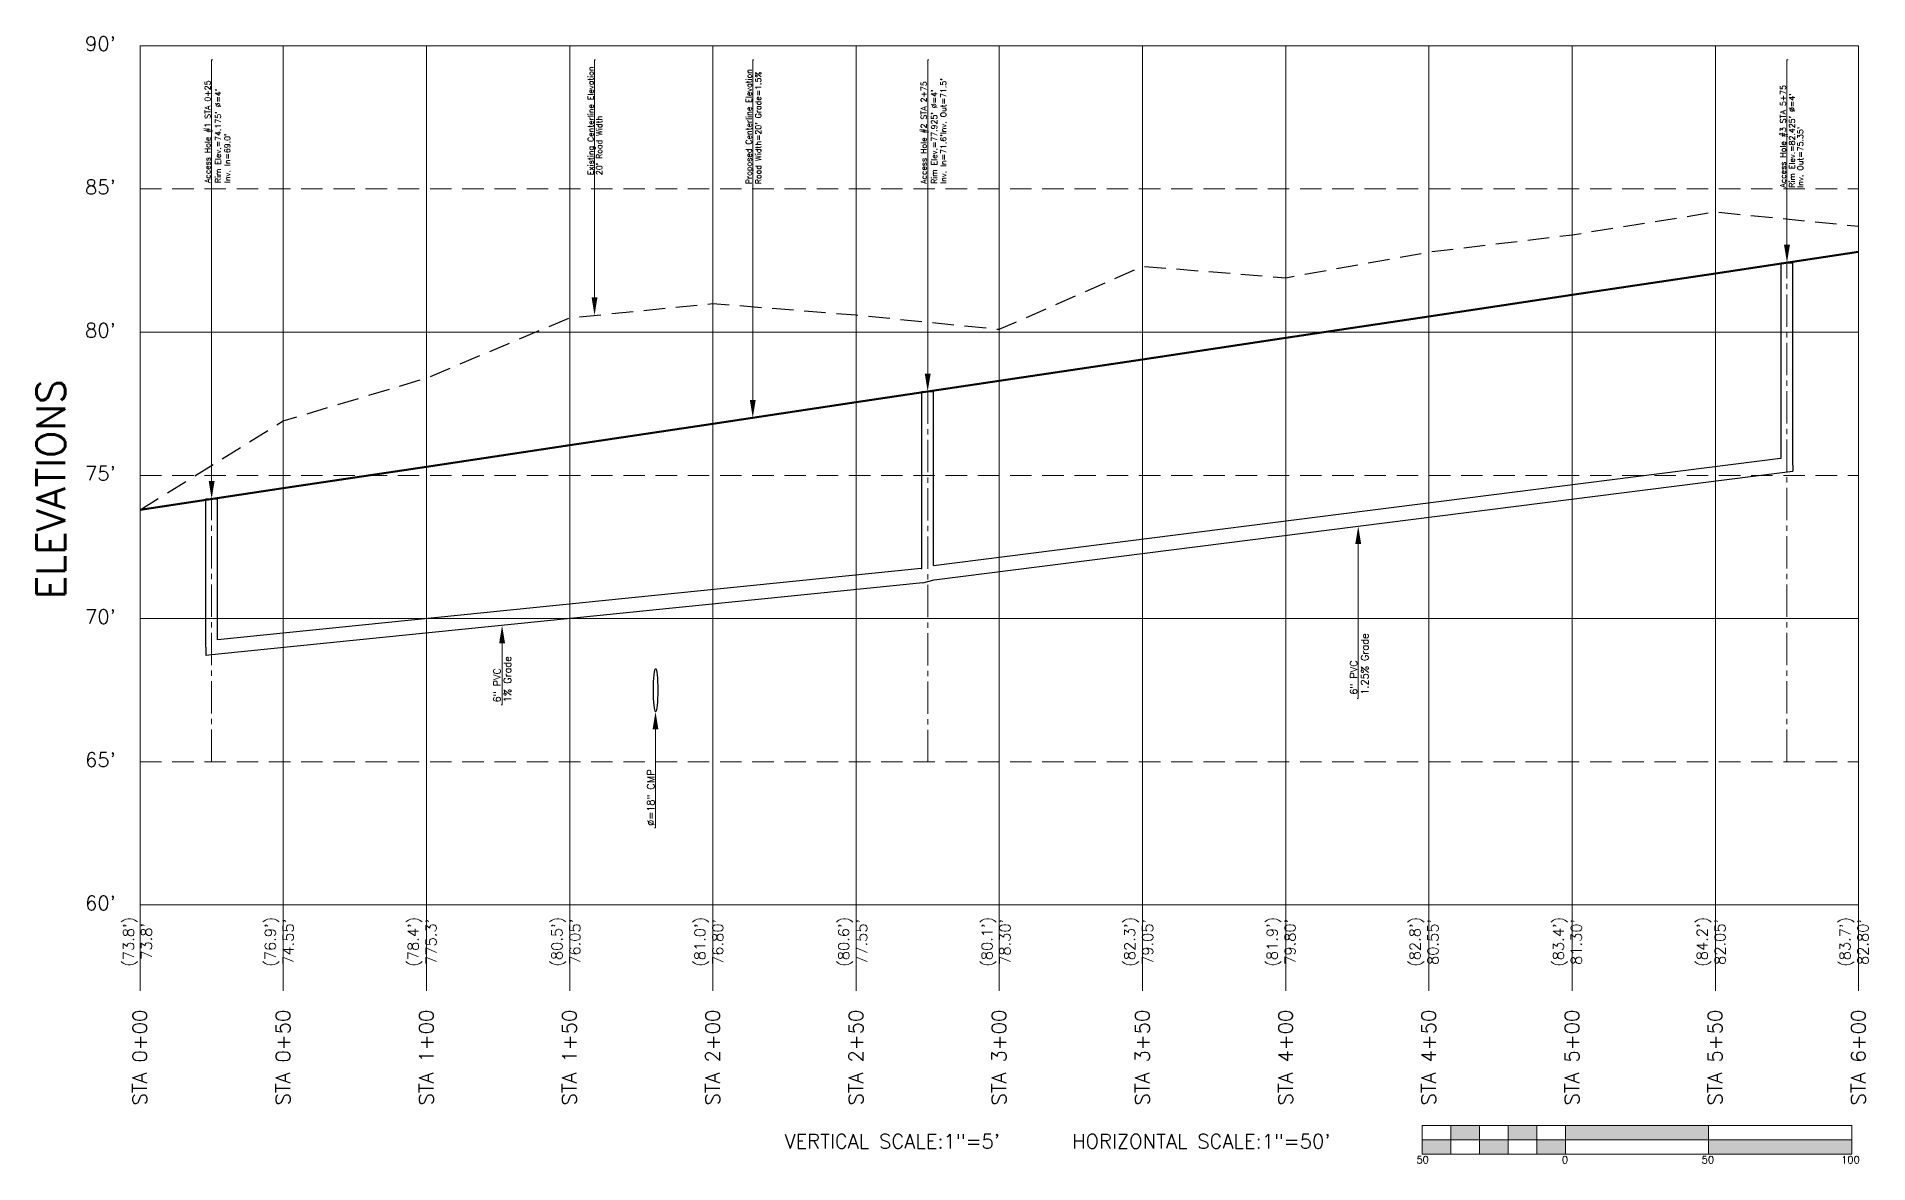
# Model space of a CAD drawing. Header units: feet. Extents: x -36 to 603, y -90 to 303.
import ezdxf
from ezdxf import colors
from ezdxf.entities.mleader import LeaderData, LeaderLine
from ezdxf.math import Vec2, Vec3

# ---------------------------------------------------------------- set-up
doc = ezdxf.new("R2010")
doc.units = ezdxf.units.FT
doc.header["$LTSCALE"] = 15
doc.header["$MEASUREMENT"] = 0
for name, pattern in [('CENTER', [2, 1.25, -0.25, 0.25, -0.25]), ('CENTER2', [1.125, 0.75, -0.125, 0.125, -0.125]), ('DASHED', [0.75, 0.5, -0.25])]:
    doc.linetypes.add(name, pattern=pattern)
for name, color, linetype, lineweight in [('8-RP-Axis Labels', 6, 'Continuous', 13), ('8-RP-Elevations', 3, 'Continuous', 13), ('8-RP-Existing', 2, 'DASHED', 30), ('8-RP-Finished', 1, 'Continuous', 50), ('8-RP-Grid Major', 7, 'Continuous', 5), ('8-RP-Grid Minor', 7, 'DASHED', 5), ('8-RP-Leaders', 3, 'Continuous', 13), ('8-RP-Scale', 5, 'Continuous', 13), ('8-RP-Sewer', 6, 'Continuous', 25), ('8-RP-SewerCenter', 6, 'CENTER', 9)]:
    doc.layers.add(name, color=color, linetype=linetype, lineweight=lineweight)
doc.styles.add('8-RP-AxisLabels', font='romans.shx', dxfattribs={"height": 0.1})
doc.styles.add('8-RP-Elevations', font='romans.shx', dxfattribs={"height": 0.075})
doc.styles.add('8-RP-Leaders', font='romans.shx', dxfattribs={"height": 0.04})
doc.styles.add('8-RP-Major Label', font='romans.shx', dxfattribs={"height": 0.2})
doc.styles.add('8-RP-Scale', font='romans.shx', dxfattribs={"height": 0.1})
doc.styles.add('8-RP-Scale-SM', font='romans.shx', dxfattribs={"height": 0.05})

# ---------------------------------------------------------------- blocks, each defined once
blk = doc.blocks.new('*U91')
at = {"layer": '8-RP-SewerCenter', "color": 0, "linetype": 'CENTER2', "transparency": 16777216}
blk.add_line((0, -139.5), (0, 34.87), dxfattribs=at)
blk = doc.blocks.new('*U92')
at = {"layer": '8-RP-SewerCenter', "color": 0, "linetype": 'CENTER2', "transparency": 16777216}
blk.add_line((0, -98.75), (0, 30.74), dxfattribs=at)
blk = doc.blocks.new('*U93')
at = {"layer": '8-RP-SewerCenter', "color": 0, "linetype": 'CENTER2', "transparency": 16777216}
blk.add_line((0, -66.5), (0, 25.37), dxfattribs=at)

msp = doc.modelspace()

# ---------------------------------------------------------------- hatches: boundary and pattern name
at = {"layer": '8-RP-Scale'}
h = msp.add_hatch(color=256, dxfattribs=at)
h.dxf.hatch_style = 1
h.paths.add_polyline_path([(547.62, -76.98), (497.62, -76.98), (497.62, -81.98), (547.62, -81.98)])
h.paths.add_polyline_path([(597.62, -81.98), (547.62, -81.98), (547.62, -86.98), (597.62, -86.98)])
h.paths.add_polyline_path([(497.62, -81.98), (487.62, -81.98), (487.62, -86.98), (497.62, -86.98)])
h.paths.add_polyline_path([(487.62, -76.98), (477.62, -76.98), (477.62, -81.98), (487.62, -81.98)])
h.paths.add_polyline_path([(477.62, -81.98), (467.62, -81.98), (467.62, -86.98), (477.62, -86.98)])
h.paths.add_polyline_path([(467.62, -76.98), (457.62, -76.98), (457.62, -81.98), (467.62, -81.98)])
h.paths.add_polyline_path([(457.62, -81.98), (447.62, -81.98), (447.62, -86.98), (457.62, -86.98)])

# ---------------------------------------------------------------- linework, layer by layer
at = {"layer": '8-RP-Existing', "flags": 128}
msp.add_lwpolyline([(0, 138), (50, 169), (100, 184), (150, 205), (200, 210), (250, 206), (300, 201), (350, 223), (400, 219), (450, 228), (500, 234), (550, 242), (600, 237)], dxfattribs=at)
at = {"layer": '8-RP-Finished', "flags": 128}
msp.add_lwpolyline([(0, 138), (50, 145.5), (100, 153), (150, 160.5), (200, 168), (250, 175.5), (300, 183), (350, 190.5), (400, 198), (450, 205.5), (500, 213), (550, 220.5), (600, 228)], dxfattribs=at)
at = {"layer": '8-RP-Grid Major'}
for p, q in [((0, -30), (0, 300)), ((0, 300), (600, 300)), ((50, -30), (50, 300)), ((100, -30), (100, 300)), ((150, -30), (150, 300)), ((200, -30), (200, 300)), ((250, -30), (250, 300)), ((300, -30), (300, 300)), ((350, -30), (350, 300)), ((400, -30), (400, 300)), ((450, -30), (450, 300)), ((500, -30), (500, 300)), ((550, -30), (550, 300)), ((600, -30), (600, 300)), ((0, 200), (600, 200)), ((0, 100), (600, 100)), ((0, 0), (600, 0))]:
    msp.add_line(p, q, dxfattribs=at)
at = {"layer": '8-RP-Grid Minor'}
for p, q in [((0, 250), (600, 250)), ((0, 150), (600, 150)), ((0, 50), (600, 50))]:
    msp.add_line(p, q, dxfattribs=at)
at = {"layer": '8-RP-Scale'}
for p, q in [((447.62, -76.98), (497.62, -76.98)), ((447.62, -76.98), (447.62, -86.98)), ((447.62, -81.98), (497.62, -81.98)), ((457.62, -76.98), (457.62, -86.98)), ((467.62, -76.98), (467.62, -86.98)), ((477.62, -76.98), (477.62, -86.98)), ((487.62, -76.98), (487.62, -86.98)), ((497.62, -76.98), (547.62, -76.98)), ((497.62, -76.98), (497.62, -86.98)), ((497.62, -81.98), (547.62, -81.98)), ((547.62, -76.98), (597.62, -76.98)), ((547.62, -86.98), (547.62, -76.98)), ((547.62, -81.98), (597.62, -81.98)), ((597.62, -76.98), (597.62, -86.98)), ((447.62, -86.98), (497.62, -86.98)), ((497.62, -86.98), (547.62, -86.98)), ((547.62, -86.98), (597.62, -86.98))]:
    msp.add_line(p, q, dxfattribs=at)
at = {"layer": '8-RP-Sewer'}
for p, q in [((573, 156.02), (573, 224.25)), ((573, 224.25), (577, 224.25)), ((577, 153.5), (577, 224.25)), ((273, 117.51), (273, 179.25)), ((273, 179.25), (277, 179.25)), ((277, 118.52), (277, 179.25)), ((277, 118.52), (572.69, 155.98)), ((572.69, 155.98), (573, 156.02)), ((577, 153.5), (577, 151.49)), ((277.31, 113.52), (573.31, 151.02)), ((573.31, 151.02), (577, 151.49)), ((23, 90), (23, 141.75)), ((23, 141.75), (27, 141.75)), ((27, 92.51), (27, 141.75)), ((272.75, 117.49), (27, 92.51)), ((272.75, 117.49), (273, 117.51)), ((273.25, 112.51), (27.25, 87.51)), ((273.25, 112.51), (277.31, 113.52)), ((23, 90), (23, 87.08)), ((27.25, 87.51), (23, 87.08))]:
    msp.add_line(p, q, dxfattribs=at)
msp.add_ellipse((180, 75), major_axis=(0, 7.5), ratio=0.1, dxfattribs=at)

# ---------------------------------------------------------------- block references
at = {"layer": '8-RP-SewerCenter', "linetype": 'CENTER2'}
for name, p in [('*U91', (575, 189.5)), ('*U92', (275, 148.63)), ('*U93', (25, 116.5))]:
    msp.add_blockref(name, p, dxfattribs=at)

# ---------------------------------------------------------------- texts
at = {"layer": '8-RP-Axis Labels', "style": '8-RP-AxisLabels'}
for s, p in [("90'", (-19.19, 298.18)), ("85'", (-19.19, 248.18)), ("80'", (-19.19, 198.18)), ("75'", (-19.19, 148.18)), ("70'", (-19.19, 98.18)), ("65'", (-19.19, 48.18)), ("60'", (-19.19, -1.82))]:
    msp.add_text(s, height=5, dxfattribs=at).set_placement(p)
at = {"layer": '8-RP-Axis Labels'}
for s, height, style, p in [('ELEVATIONS', 10, '8-RP-Major Label', (-26.11, 106.81)), ('STA 0+00', 5, '8-RP-AxisLabels', (2.42, -70)), ('STA 0+50', 5, '8-RP-AxisLabels', (52.42, -70)), ('STA 1+00', 5, '8-RP-AxisLabels', (102.42, -70)), ('STA 1+50', 5, '8-RP-AxisLabels', (152.42, -70)), ('STA 2+00', 5, '8-RP-AxisLabels', (202.42, -70)), ('STA 2+50', 5, '8-RP-AxisLabels', (252.42, -70)), ('STA 3+00', 5, '8-RP-AxisLabels', (302.42, -70)), ('STA 3+50', 5, '8-RP-AxisLabels', (352.42, -70)), ('STA 4+00', 5, '8-RP-AxisLabels', (402.42, -70)), ('STA 4+50', 5, '8-RP-AxisLabels', (452.42, -70)), ('STA 5+00', 5, '8-RP-AxisLabels', (502.42, -70)), ('STA 5+50', 5, '8-RP-AxisLabels', (552.42, -70)), ('STA 6+00', 5, '8-RP-AxisLabels', (602.42, -70))]:
    msp.add_text(s, height=height, rotation=90, dxfattribs=dict(at, style=style)).set_placement(p)
at = {"layer": '8-RP-Elevations', "char_height": 3.75, "attachment_point": 1, "rotation": 90, "style": '8-RP-Elevations'}
for s, insert in [("\\pi-0.42127;(73.8')\\P\\pi1.98944;73.8'", (-5.88, -21.12)), ("\\pi-0.42127;(76.9')\\P\\pi0.20373;74.55'", (43.6, -21.12)), ("\\pi-0.42127;(78.4')\\P\\pi0.20373;775.3'", (93.5, -21.12)), ("\\pi-0.42127;(80.5')\\P\\pi0.20373;76.05'", (143.69, -21.1)), ("\\pi-0.42127;(81.0')\\P\\pi0.20373;76.80'", (193.58, -21.14)), ("\\pi-0.42127;(80.6')\\P\\pi0.20373;77.55'", (243.82, -21.13)), ("\\pi-0.42127;(80.1')\\P\\pi0.20373;78.30'", (293.87, -21.13)), ("\\pi-0.42127;(82.3')\\P\\pi0.20373;79.05'", (343.66, -21.13)), ("\\pi-0.42127;(81.9')\\P\\pi0.20373;79.80'", (393.39, -21.11)), ("\\pi-0.42127;(82.8')\\P\\pi0.20373;80.55'", (443.28, -21.15)), ("\\pi-0.42127;(83.4')\\P\\pi0.20373;81.30'", (493.34, -21.15)), ("\\pi-0.42127;(84.2')\\P\\pi0.20373;82.05'", (543.53, -21.13)), ("\\pi-0.42127;(83.7')\\P\\pi0.20373;82.80'", (593.41, -21.17))]:
    msp.add_mtext_dynamic_manual_height_columns(s, width=17.0146, gutter_width=18.75, heights=[0], dxfattribs=dict(at, insert=insert))
at = {"layer": '8-RP-Leaders', "style": '8-RP-Leaders'}
for s, height, p in [('Existing Centerline Elevation', 2, (158.34, 254.81)), ('Proposed Centerline Elevation', 2, (213.54, 251.66)), ("Road Width=20' Grade=1.5%%%", 2, (216.83, 251.66)), ("Inv. In=71.6'Inv. Out=71.5'", 2, (281.48, 251.76)), ('Access Hole #1 STA 0+25', 2, (24.6, 252.03)), ("Rim Elev.=74.175' ∅=4'", 2, (28.24, 252.03)), ('Access Hole #2 STA 2+75', 2, (274.61, 251.76)), ("Rim Elev.=77.925' ∅=4'", 2, (278.25, 251.76)), ('Access Hole #3 STA 5+75', 2, (574.62, 250.45)), ("Rim Elev.=82.425' ∅=4'", 2, (577.76, 250.45)), ("20' Road Width", 2, (161.29, 254.81)), ("Inv. In=69.0' ", 2, (31.48, 252.03)), ("Inv. Out=75.35' ", 2, (580.65, 250.45)), ('1.25%%% Grade', 2.5, (428.85, 73.38)), ('1%%% Grade', 2.5, (129.52, 70.76)), ('6" PVC ', 2.5, (424.94, 73.38)), ('6" PVC', 2.5, (125.87, 70.69)), ('%%C=18" CMP', 2.5, (179.57, 27.61))]:
    msp.add_text(s, height=height, rotation=90, dxfattribs=at).set_placement(p)
at = {"layer": '8-RP-Scale'}
for s, height, style, p in [('VERTICAL SCALE:1"=5\'     HORIZONTAL SCALE:1"=50\'', 5, '8-RP-Scale', (225, -85)), ('50', 2.5, '8-RP-Scale-SM', (445.67, -90.23)), ('0', 2.5, '8-RP-Scale-SM', (496.38, -90.23)), ('50', 2.5, '8-RP-Scale-SM', (545.23, -90.23)), ('100', 2.5, '8-RP-Scale-SM', (593.96, -90.23))]:
    msp.add_text(s, height=height, dxfattribs=dict(at, style=style)).set_placement(p)

# ---------------------------------------------------------------- leaders
at = {"layer": '8-RP-Leaders'}
ml = msp.add_multileader_mtext('Standard', dxfattribs=at)
ml.set_content('', color=256, style='8-RP-Leaders')
ml.set_leader_properties(color=256, linetype='ByLayer', lineweight=-1)
ml.build(insert=Vec2(0, 0))
ml.multileader.update_dxf_attribs({"text_attachment_direction": 1, "text_left_attachment_type": 2, "text_right_attachment_type": 2, "text_top_attachment_type": 10, "text_bottom_attachment_type": 10, "dogleg_length": 0.36, "arrow_head_size": 6.25, "scale": 50})
ctx = ml.context
ctx.base_point, ctx.scale, ctx.char_height, ctx.arrow_head_size, ctx.landing_gap_size, ctx.plane_origin = Vec3(25, 295.09), 50, 2.5, 6.25, 4.5, Vec3(25, 141.75)
ctx.left_attachment, ctx.right_attachment, ctx.top_attachment, ctx.bottom_attachment = 2, 2, 10, 10
notes = []
notes.append((ctx, [(0, (1, 1, 0), (25, 295.09), (1, 0), 0.36, [(0, [(25, 141.75)], 0, [])])]))
ctx.mtext.insert, ctx.mtext.flow_direction = Vec3(25, 302.09), 5
ml = msp.add_multileader_mtext('Standard', dxfattribs=at)
ml.set_content('', color=256, style='8-RP-Leaders')
ml.set_leader_properties(color=256, linetype='ByLayer', lineweight=-1)
ml.build(insert=Vec2(0, 0))
ml.multileader.update_dxf_attribs({"text_attachment_direction": 1, "text_left_attachment_type": 2, "text_right_attachment_type": 2, "text_top_attachment_type": 10, "text_bottom_attachment_type": 10, "dogleg_length": 0.36, "arrow_head_size": 6.25, "scale": 50})
ctx = ml.context
ctx.base_point, ctx.scale, ctx.char_height, ctx.arrow_head_size, ctx.landing_gap_size, ctx.plane_origin = Vec3(158.68, 295.09), 50, 2.5, 6.25, 4.5, Vec3(158.68, 205.87)
ctx.left_attachment, ctx.right_attachment, ctx.top_attachment, ctx.bottom_attachment = 2, 2, 10, 10
notes.append((ctx, [(0, (1, 1, 0), (158.68, 295.09), (1, 0), 0.36, [(0, [(158.68, 205.87)], 0, [])])]))
ctx.mtext.insert, ctx.mtext.flow_direction = Vec3(158.68, 302.09), 5
ml = msp.add_multileader_mtext('Standard', dxfattribs=at)
ml.set_content('', color=256, style='8-RP-Leaders')
ml.set_leader_properties(color=256, linetype='ByLayer', lineweight=-1)
ml.build(insert=Vec2(0, 0))
ml.multileader.update_dxf_attribs({"text_attachment_direction": 1, "text_left_attachment_type": 2, "text_right_attachment_type": 2, "text_top_attachment_type": 10, "text_bottom_attachment_type": 10, "dogleg_length": 0.36, "arrow_head_size": 6.25, "scale": 50})
ctx = ml.context
ctx.base_point, ctx.scale, ctx.char_height, ctx.arrow_head_size, ctx.landing_gap_size, ctx.plane_origin = Vec3(213.92, 295.09), 50, 2.5, 6.25, 4.5, Vec3(213.92, 170.09)
ctx.left_attachment, ctx.right_attachment, ctx.top_attachment, ctx.bottom_attachment = 2, 2, 10, 10
notes.append((ctx, [(0, (1, 1, 0), (213.92, 295.09), (1, 0), 0.36, [(0, [(213.92, 170.09)], 0, [])])]))
ctx.mtext.insert, ctx.mtext.flow_direction = Vec3(213.92, 302.09), 5
ml = msp.add_multileader_mtext('Standard', dxfattribs=at)
ml.set_content('', color=256, style='8-RP-Leaders')
ml.set_leader_properties(color=256, linetype='ByLayer', lineweight=-1)
ml.build(insert=Vec2(0, 0))
ml.multileader.update_dxf_attribs({"text_attachment_direction": 1, "text_left_attachment_type": 2, "text_right_attachment_type": 2, "text_top_attachment_type": 10, "text_bottom_attachment_type": 10, "dogleg_length": 0.36, "arrow_head_size": 6.25, "scale": 50})
ctx = ml.context
ctx.base_point, ctx.scale, ctx.char_height, ctx.arrow_head_size, ctx.landing_gap_size, ctx.plane_origin = Vec3(275, 295.09), 50, 2.5, 6.25, 4.5, Vec3(275, 179.25)
ctx.left_attachment, ctx.right_attachment, ctx.top_attachment, ctx.bottom_attachment = 2, 2, 10, 10
notes.append((ctx, [(0, (1, 1, 0), (275, 295.09), (1, 0), 0.36, [(0, [(275, 179.25)], 0, [])])]))
ctx.mtext.insert, ctx.mtext.flow_direction = Vec3(275, 302.09), 5
ml = msp.add_multileader_mtext('Standard', dxfattribs=at)
ml.set_content('', color=256, style='8-RP-Leaders')
ml.set_leader_properties(color=256, linetype='ByLayer', lineweight=-1)
ml.build(insert=Vec2(0, 0))
ml.multileader.update_dxf_attribs({"text_attachment_direction": 1, "text_left_attachment_type": 2, "text_right_attachment_type": 2, "text_top_attachment_type": 10, "text_bottom_attachment_type": 10, "dogleg_length": 0.36, "arrow_head_size": 6.25, "scale": 50})
ctx = ml.context
ctx.base_point, ctx.scale, ctx.char_height, ctx.arrow_head_size, ctx.landing_gap_size, ctx.plane_origin = Vec3(575, 295.09), 50, 2.5, 6.25, 4.5, Vec3(575, 224.25)
ctx.left_attachment, ctx.right_attachment, ctx.top_attachment, ctx.bottom_attachment = 2, 2, 10, 10
notes.append((ctx, [(0, (1, 1, 0), (575, 295.09), (1, 0), 0.36, [(0, [(575, 224.25)], 0, [])])]))
ctx.mtext.insert, ctx.mtext.flow_direction = Vec3(575, 302.09), 5
ml = msp.add_multileader_mtext('Standard', dxfattribs=at)
ml.set_content('', color=256, style='8-RP-Leaders')
ml.set_leader_properties(color=256, linetype='ByLayer', lineweight=-1)
ml.build(insert=Vec2(0, 0))
ml.multileader.update_dxf_attribs({"text_attachment_direction": 1, "text_left_attachment_type": 2, "text_right_attachment_type": 2, "text_top_attachment_type": 10, "text_bottom_attachment_type": 10, "dogleg_length": 0.36, "arrow_head_size": 6.25, "scale": 50})
ctx = ml.context
ctx.base_point, ctx.scale, ctx.char_height, ctx.arrow_head_size, ctx.landing_gap_size, ctx.plane_origin = Vec3(425.31, 60.61), 50, 2.5, 6.25, 4.5, Vec3(425.31, 132.27)
ctx.left_attachment, ctx.right_attachment, ctx.top_attachment, ctx.bottom_attachment = 2, 2, 10, 10
notes.append((ctx, [(0, (1, 1, 0), (425.31, 72.11), (-1, 0), 0.36, [(0, [(425.31, 132.27)], 0, [])])]))
ctx.mtext.insert, ctx.mtext.flow_direction = Vec3(425.31, 67.61), 5
ml = msp.add_multileader_mtext('Standard', dxfattribs=at)
ml.set_content('', color=256, style='8-RP-Leaders')
ml.set_leader_properties(color=256, linetype='ByLayer', lineweight=-1)
ml.build(insert=Vec2(0, 0))
ml.multileader.update_dxf_attribs({"text_attachment_direction": 1, "text_left_attachment_type": 2, "text_right_attachment_type": 2, "text_top_attachment_type": 10, "text_bottom_attachment_type": 10, "dogleg_length": 0.36, "arrow_head_size": 6.25, "scale": 50})
ctx = ml.context
ctx.base_point, ctx.scale, ctx.char_height, ctx.arrow_head_size, ctx.landing_gap_size, ctx.plane_origin = Vec3(126.4, 58.41), 50, 2.5, 6.25, 4.5, Vec3(126.4, 97.59)
ctx.left_attachment, ctx.right_attachment, ctx.top_attachment, ctx.bottom_attachment = 2, 2, 10, 10
notes.append((ctx, [(0, (1, 1, 0), (126.4, 69.91), (-1, 0), 0.36, [(0, [(126.4, 97.59)], 0, [])])]))
ctx.mtext.insert, ctx.mtext.flow_direction = Vec3(126.4, 65.41), 5
ml = msp.add_multileader_mtext('Standard', dxfattribs=at)
ml.set_content('', color=256, style='8-RP-Leaders')
ml.set_leader_properties(color=256, linetype='ByLayer', lineweight=-1)
ml.build(insert=Vec2(0, 0))
ml.multileader.update_dxf_attribs({"text_attachment_direction": 1, "text_left_attachment_type": 2, "text_right_attachment_type": 2, "text_top_attachment_type": 10, "text_bottom_attachment_type": 10, "dogleg_length": 0.36, "arrow_head_size": 6.25, "scale": 50})
ctx = ml.context
ctx.base_point, ctx.scale, ctx.char_height, ctx.arrow_head_size, ctx.landing_gap_size, ctx.plane_origin = Vec3(179.96, 15.47), 50, 2.5, 6.25, 4.5, Vec3(179.96, 67.51)
ctx.left_attachment, ctx.right_attachment, ctx.top_attachment, ctx.bottom_attachment = 2, 2, 10, 10
notes.append((ctx, [(0, (1, 1, 0), (179.96, 26.97), (-1, 0), 0.36, [(0, [(179.96, 67.51)], 0, [])])]))
ctx.mtext.insert, ctx.mtext.flow_direction = Vec3(179.96, 22.47), 5
for ctx, leaders in notes:
    for number, flags, end, landing, length, lines in leaders:
        leader = LeaderData()
        leader.index, (leader.has_last_leader_line, leader.has_dogleg_vector, leader.attachment_direction) = number, flags
        leader.last_leader_point, leader.dogleg_vector, leader.dogleg_length = Vec3(end), Vec3(landing), length
        for number, points, colour, breaks in lines:
            line = LeaderLine()
            line.index, line.vertices, line.color, line.breaks = number, Vec3.list(points), colors.encode_raw_color(colour), breaks
            leader.lines.append(line)
        ctx.leaders.append(leader)

doc.saveas('drawing.dxf')
